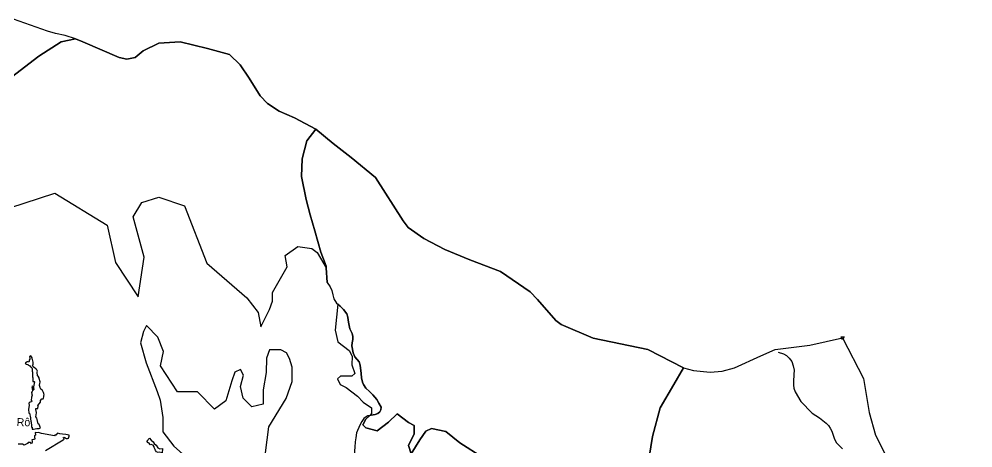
# Model space of a CAD drawing. Extents: x -6 to 556710, y -10 to 1845877.
# Drawn here: x 552196 to 555771, y 1843731 to 1845339 of the extents above; entities that cross this region are included whole.
import ezdxf

# ---------------------------------------------------------------- set-up
doc = ezdxf.new("R2010")
doc.units = 0
for name, color, linetype in [('Level 2', 7, 'Continuous'), ('Level 34', 7, 'Continuous'), ('Level 44', 7, 'Continuous'), ('Level 46', 7, 'Continuous'), ('Level 47', 7, 'Continuous'), ('Level 48', 7, 'Continuous'), ('Level 49', 7, 'Continuous'), ('Level 53', 7, 'Continuous'), ('Level 57', 7, 'Continuous')]:
    doc.layers.add(name, color=color, linetype=linetype)

msp = doc.modelspace()

# ---------------------------------------------------------------- linework, layer by layer
at = {"layer": 'Level 2'}
for points in [[(552302.97, 1845293.59), (552174.8, 1845339.21)], [(552167.18, 1845121.72), (552269.7, 1845200.73), (552354.21, 1845253.41), (552407.93, 1845264.93), (552368.42, 1845278.02), (552332.65, 1845285.69), (552302.97, 1845293.59)], [(553308.38, 1844926.95), (553228.7, 1844969.55), (553171.01, 1844993.77), (553127.56, 1845022.4), (553100.01, 1845051), (553058.68, 1845117.87), (553024.76, 1845167.7), (552984.49, 1845205.87), (552902.9, 1845229.22), (552800.1, 1845253.54), (552719.56, 1845248.3), (552661.27, 1845219.6), (552631.63, 1845195.44), (552599.53, 1845188.3), (552571.6, 1845195.44), (552435.53, 1845253.93), (552407.93, 1845264.93), (552354.21, 1845253.41), (552269.7, 1845200.73), (552167.18, 1845121.72)], [(553308.38, 1844926.95), (553275.17, 1844883.02), (553256.68, 1844815.18), (553254.21, 1844748.58), (553272.7, 1844662.24), (553287.49, 1844605.5), (553304.75, 1844545.06), (553326.94, 1844464.88), (553346.66, 1844413.08), (553347.05, 1844406.95)], [(553308.38, 1844926.95), (553373.86, 1844872.33), (553440.21, 1844819.89), (553531.7, 1844744.83), (553636.25, 1844582.34), (553654.27, 1844557.58), (553713.64, 1844516.86), (553792.05, 1844475.23), (553885.84, 1844437.11), (554000, 1844392.64), (554111.21, 1844317.15), (554139.46, 1844287.96), (554207.36, 1844209.08), (554227.41, 1844193.57), (554347.38, 1844142.34), (554552.05, 1844100.06), (554686.5, 1844032.24), (554649.82, 1843969.34), (554598.65, 1843881.27), (554570, 1843774.76), (554557.72, 1843696.93)], [(551818.66, 1844520.44), (552329.99, 1844686.77), (552526.5, 1844566.38), (552557.36, 1844426.71), (552641.93, 1844297.26), (552664.76, 1844447.15), (552623.28, 1844597.63), (552655.94, 1844650.94), (552720.47, 1844671.78), (552816.65, 1844638.72), (552900.42, 1844423.52), (553049.31, 1844293.47), (553091.69, 1844239.46), (553101.92, 1844185.76), (553134.68, 1844249.79), (553145.7, 1844281.85), (553146, 1844314.02), (553200.5, 1844410), (553193.42, 1844452.77), (553241.43, 1844486.53), (553293.72, 1844479.25), (553313.39, 1844464.37), (553347.05, 1844406.95), (553350.55, 1844351.7), (553362.02, 1844335.75), (553368.2, 1844321.72), (553372.04, 1844305.89), (553375.33, 1844290.52), (553385.59, 1844274.16), (553390.67, 1844269.78), (553380.55, 1844172.45), (553390.87, 1844129.47), (553433.45, 1844096.9), (553443.98, 1844075.36), (553443.68, 1844043.2), (553454.1, 1844010.94), (553443.28, 1844000.32), (553400.4, 1844000.72), (553389.57, 1843990.1), (553400.09, 1843968.56), (553421.43, 1843957.64), (553464.02, 1843925.07), (553485.26, 1843903.43), (553517.23, 1843881.7), (553517.02, 1843860.25), (553510.11, 1843853.46), (553503.78, 1843851.92), (553496.88, 1843847.83), (553488.48, 1843841.28), (553480.32, 1843830.44), (553474.45, 1843819.6), (553468.91, 1843808.04), (553464.38, 1843796.6), (553461.34, 1843787.61), (553457.61, 1843769.14), (553456.04, 1843753.97), (553454.05, 1843733.67), (553453.81, 1843720.18)], [(551818.66, 1844520.44), (552329.99, 1844686.77), (552526.5, 1844566.38), (552557.36, 1844426.71), (552641.93, 1844297.26), (552664.76, 1844447.15), (552623.28, 1844597.63), (552655.94, 1844650.94), (552720.47, 1844671.78), (552816.65, 1844638.72), (552900.42, 1844423.52), (553049.31, 1844293.47), (553091.69, 1844239.46), (553101.92, 1844185.76), (553134.68, 1844249.79), (553145.7, 1844281.85), (553146, 1844314.02), (553200.5, 1844410), (553193.42, 1844452.77), (553241.43, 1844486.53), (553293.72, 1844479.25), (553313.39, 1844464.37), (553347.05, 1844406.95)], [(553347.05, 1844406.95), (553350.55, 1844351.7), (553362.02, 1844335.75), (553368.2, 1844321.72), (553372.04, 1844305.89), (553375.33, 1844290.52), (553385.59, 1844274.16), (553390.67, 1844269.78)], [(553390.67, 1844269.78), (553380.55, 1844172.45), (553390.87, 1844129.47), (553433.45, 1844096.9), (553443.98, 1844075.36), (553443.68, 1844043.2), (553454.1, 1844010.94), (553443.28, 1844000.32), (553400.4, 1844000.72), (553389.57, 1843990.1), (553400.09, 1843968.56), (553421.43, 1843957.64), (553464.02, 1843925.07), (553485.26, 1843903.43), (553517.23, 1843881.7), (553517.02, 1843860.25), (553510.11, 1843853.46)], [(553510.11, 1843853.46), (553515.65, 1843854.81), (553530.2, 1843856.47), (553540.94, 1843860.24), (553548.12, 1843866.4), (553552.49, 1843874.78), (553552.63, 1843884.7), (553544.61, 1843899.28), (553537.14, 1843913.42), (553521.98, 1843930.49), (553509.11, 1843942.99), (553496.31, 1843954.99), (553487.12, 1843968.68), (553483.74, 1843978.2), (553479.56, 1843994.74), (553477.84, 1844009.79), (553474.72, 1844041.45), (553470.22, 1844054.15), (553455.05, 1844073.5), (553448.59, 1844087.75), (553442.82, 1844113.77), (553444.79, 1844125.43), (553446.47, 1844137.31), (553446.72, 1844148.52), (553444.61, 1844160.22), (553435.81, 1844177.25), (553432.28, 1844196.92), (553429.79, 1844209.85), (553428.47, 1844221.39), (553423.97, 1844234.09), (553412.2, 1844250.27), (553399.12, 1844262.49), (553390.67, 1844269.78)], [(552993.65, 1843982.94), (552971.49, 1843908.02), (552928.27, 1843876.23), (552864.48, 1843941.21), (552789.36, 1843941.92), (552725.87, 1844039.1), (552737.1, 1844092.65), (552716.14, 1844146.51), (552673.61, 1844189.84), (552662.68, 1844168.48), (552651.55, 1844125.65), (552672.32, 1844050.33), (552714.24, 1843942.61), (552724.67, 1843910.32), (552734.8, 1843845.83), (552734.3, 1843792.17), (552776.73, 1843738.12), (552861.88, 1843662.2)], [(553219.51, 1844034.5), (553209.08, 1844066.8), (553198.54, 1844088.36), (553177.18, 1844099.29), (553134.26, 1844099.7), (553123.23, 1844067.59), (553122.73, 1844013.93), (553111.4, 1843949.65), (553110.9, 1843895.99), (553067.87, 1843885.66), (553035.98, 1843918.16), (553025.64, 1843961.19), (553036.78, 1844004.01), (553026.25, 1844025.57), (553004.68, 1844015.03), (552993.65, 1843982.94), (552971.49, 1843908.02), (552928.27, 1843876.23), (552864.48, 1843941.21), (552789.36, 1843941.92), (552725.87, 1844039.1), (552737.1, 1844092.65), (552716.14, 1844146.51), (552673.61, 1844189.84), (552662.68, 1844168.48), (552651.55, 1844125.65), (552672.32, 1844050.33), (552714.24, 1843942.61), (552724.67, 1843910.32), (552734.8, 1843845.83), (552734.3, 1843792.17), (552776.73, 1843738.12), (552861.88, 1843662.2)], [(554649.82, 1843969.34), (554686.5, 1844032.24), (554723.83, 1844021.72), (554786.83, 1844015.3), (554831.16, 1844018.79), (554877.24, 1844032.22), (554976.41, 1844076.58), (555029.49, 1844100.51), (555159.57, 1844116.28), (555282.69, 1844143.8), (555360.99, 1843991.32), (555382.32, 1843864.05), (555405.3, 1843778.66), (555511.95, 1843570.12)], [(552240.79, 1844076.55), (552234.59, 1844072.56), (552236.36, 1844068.32), (552235.96, 1844064.38), (552233.82, 1844060.24), (552233.57, 1844056.96), (552232.18, 1844053.47), (552230.21, 1844053.76), (552226.74, 1844053.71), (552222.57, 1844052.25), (552219.32, 1844050.39), (552220.28, 1844048.11), (552223.35, 1844045.71), (552227.34, 1844044.51), (552230.35, 1844043.61), (552232.02, 1844042.1), (552236.66, 1844038.81), (552239.52, 1844035.88), (552241.3, 1844033.75), (552243.89, 1844031.26), (552244.98, 1844027.31), (552245.15, 1844023.36), (552245.6, 1844019.71), (552246.3, 1844016), (552247.03, 1844014.6), (552245.9, 1844009.52), (552246.11, 1843998.34), (552247.86, 1843993.6), (552248.2, 1843992.48), (552247.87, 1843989.21), (552248.08, 1843980.6), (552252.69, 1843980.06), (552253.35, 1843978.89), (552249.8, 1843960.88), (552250.73, 1843955.76), (552251.43, 1843952.3), (552251.65, 1843950.45), (552245.96, 1843945.33), (552244.63, 1843942.8), (552242.22, 1843939.17), (552244.24, 1843933.12), (552244.99, 1843929.44), (552243.11, 1843921.57), (552241.82, 1843909.68), (552243.58, 1843908.26), (552242.45, 1843904.7), (552241.75, 1843903.82), (552238.06, 1843902.67), (552233.34, 1843900.41), (552232.96, 1843898.21), (552233.75, 1843891.36), (552233.58, 1843890.62), (552231.3, 1843876.9), (552231.87, 1843876.07), (552232.78, 1843862.28), (552234.62, 1843861.77), (552238.6, 1843844.51), (552238.96, 1843843.06), (552239.91, 1843829.67), (552241.25, 1843828.73), (552241.65, 1843824.82), (552243.01, 1843817.83), (552242.94, 1843809.77), (552244.95, 1843809), (552245.06, 1843805.76), (552245.65, 1843801.52), (552250.33, 1843801.33), (552263.29, 1843803.82), (552264.83, 1843803.61), (552271.39, 1843804.67), (552276.17, 1843806.88), (552274.17, 1843813.42), (552271.6, 1843819.74), (552267.5, 1843821.26), (552263.67, 1843837.58), (552262.85, 1843843.56), (552259.37, 1843847.59), (552258.68, 1843848.11), (552260.95, 1843862.83), (552260.89, 1843863.78), (552259.16, 1843875.26), (552258.97, 1843876.34), (552259.39, 1843879.55), (552260.55, 1843879.23), (552266.17, 1843878.73), (552267.76, 1843888.24), (552266.87, 1843889.82), (552276.07, 1843902.94), (552276.99, 1843907.84), (552276.94, 1843908.78), (552281.64, 1843915.69), (552285.99, 1843914.92), (552287.16, 1843918.52), (552288.41, 1843923.09), (552289.17, 1843927.39), (552289.7, 1843930.62), (552289.14, 1843935.19), (552287.44, 1843939.34), (552285.92, 1843941.68), (552283.62, 1843946.84), (552277.42, 1843951.5)], [(552277.42, 1843951.5), (552275.69, 1843956.9), (552275.55, 1843957.99), (552274, 1843961.45), (552272.88, 1843965.7), (552272.72, 1843968.71), (552274.37, 1843971.96), (552274.75, 1843979.48), (552271.84, 1843991.73), (552271.27, 1843993.96), (552267.38, 1843999.85), (552265.15, 1844001.53), (552263.61, 1844015.37), (552264.56, 1844019.2), (552261.06, 1844027.26), (552258.48, 1844026.08), (552258.13, 1844029.5), (552253.61, 1844031.22), (552248.31, 1844035.46), (552249.14, 1844036.81), (552246.33, 1844041.59), (552248.98, 1844043.07), (552249.14, 1844052.7), (552246.41, 1844062.96), (552245.59, 1844065.31), (552245.59, 1844069.44), (552240.79, 1844076.55)], [(553119.93, 1843713.46), (553131.57, 1843809.94), (553196.95, 1843916.66), (553219.01, 1843980.84), (553219.51, 1844034.5), (553209.08, 1844066.8), (553198.54, 1844088.36), (553177.18, 1844099.29), (553134.26, 1844099.7), (553123.23, 1844067.59), (553122.73, 1844013.93), (553111.4, 1843949.65), (553110.9, 1843895.99), (553067.87, 1843885.66), (553035.98, 1843918.16), (553025.64, 1843961.19), (553036.78, 1844004.01), (553026.25, 1844025.57), (553004.68, 1844015.03), (552993.65, 1843982.94)], [(553119.93, 1843713.46), (553131.57, 1843809.94), (553196.95, 1843916.66), (553219.01, 1843980.84), (553219.51, 1844034.5)], [(554582.27, 1843436.8), (554584.32, 1843483.91), (554563.85, 1843606.81), (554557.72, 1843696.93), (554570, 1843774.76), (554598.65, 1843881.27), (554649.82, 1843969.34)], [(553510.11, 1843853.46), (553503.78, 1843851.92), (553496.88, 1843847.83), (553488.48, 1843841.28), (553480.32, 1843830.44), (553474.45, 1843819.6), (553468.91, 1843808.04), (553464.38, 1843796.6), (553461.34, 1843787.61), (553457.61, 1843769.14), (553456.04, 1843753.97), (553454.05, 1843733.67), (553453.81, 1843720.18)], [(553933.64, 1843695.55), (553848.37, 1843749.95), (553795.17, 1843793.33), (553741.66, 1843804.55), (553720.12, 1843794.03), (553698.38, 1843762.07), (553665.71, 1843708.77), (553655.3, 1843741.03), (553677.14, 1843783.71), (553677.44, 1843815.87), (553656.1, 1843826.79), (553613.51, 1843859.35), (553581.06, 1843827.49), (553537.87, 1843795.73), (553495.09, 1843806.84), (553484.47, 1843817.66), (553495.38, 1843839), (553510.11, 1843853.46)], [(553510.11, 1843853.46), (553495.38, 1843839), (553484.47, 1843817.66), (553495.09, 1843806.84), (553537.87, 1843795.73), (553581.06, 1843827.49), (553613.51, 1843859.35), (553656.1, 1843826.79), (553677.44, 1843815.87), (553677.14, 1843783.71), (553655.3, 1843741.03), (553665.71, 1843708.77), (553698.38, 1843762.07), (553720.12, 1843794.03), (553741.66, 1843804.55), (553795.17, 1843793.33), (553848.37, 1843749.95), (553933.64, 1843695.55)], [(552295.28, 1843722.26), (552361.03, 1843761.96), (552365.12, 1843763.76), (552363.38, 1843767.36), (552361.79, 1843770.07), (552363.84, 1843771.46), (552367.07, 1843770.57), (552370.27, 1843768.57), (552372.82, 1843766.61), (552377.72, 1843766.82), (552381.69, 1843768.55), (552383.81, 1843775.69), (552384.39, 1843778.73), (552371.22, 1843781.11), (552359.17, 1843782.75), (552349.11, 1843784.26), (552339.79, 1843786.83), (552334.29, 1843779.25), (552331.52, 1843780.56), (552328.45, 1843776.49), (552280.03, 1843784.94), (552268.78, 1843788.72), (552259.62, 1843788.21), (552256.94, 1843789.77), (552257.65, 1843779.24), (552253.3, 1843776.79), (552254.04, 1843771.87), (552255.52, 1843765.67), (552253.7, 1843763.26), (552250.78, 1843763.45), (552244.45, 1843761.56), (552245.43, 1843756.59), (552245.6, 1843752.22), (552242.24, 1843746.94), (552238.8, 1843751.19), (552230.72, 1843751.7), (552228.3, 1843748.57), (552214.81, 1843741.9), (552209.11, 1843745.06), (552192.18, 1843745.34)]]:
    msp.add_lwpolyline(points, dxfattribs=at)
for points in [[(552249.08, 1843960.17), (552245.55, 1843962.64), (552243.77, 1843960.13), (552244.84, 1843956.91), (552245.2, 1843950.4), (552247.1, 1843949.44), (552250.7, 1843951.36), (552249.82, 1843955.51)], [(552674.85, 1843757.02), (552685.45, 1843767.55), (552690.61, 1843760.34), (552698.87, 1843753.67), (552702.94, 1843747.81), (552709.49, 1843741.37), (552716.37, 1843732.26), (552723.23, 1843727.97), (552733.92, 1843729.49), (552732.81, 1843713.55), (552720.89, 1843715.09), (552717.37, 1843714.62), (552711.65, 1843716.9), (552707.74, 1843721.25), (552705.67, 1843725.15), (552700.79, 1843735.38), (552702.47, 1843737.13), (552697.82, 1843743.54), (552696.83, 1843742.09), (552690.94, 1843744.7), (552688.57, 1843743.03), (552681.25, 1843751.58), (552679.87, 1843750.64)]]:
    msp.add_lwpolyline(points, close=True, dxfattribs=at)
at = {"layer": 'Level 34'}
for points in [[(553350.55, 1844351.7), (553362.02, 1844335.75), (553368.2, 1844321.72), (553372.04, 1844305.89), (553375.33, 1844290.52), (553385.59, 1844274.16), (553390.67, 1844269.78)], [(553390.67, 1844269.78), (553399.12, 1844262.49), (553412.2, 1844250.27), (553423.97, 1844234.09), (553428.47, 1844221.39), (553429.79, 1844209.85), (553432.28, 1844196.92), (553435.81, 1844177.25), (553444.61, 1844160.22), (553446.72, 1844148.52), (553446.47, 1844137.31), (553444.79, 1844125.43), (553442.82, 1844113.77), (553448.59, 1844087.75), (553455.05, 1844073.5), (553470.22, 1844054.15), (553474.72, 1844041.45), (553477.84, 1844009.79), (553479.56, 1843994.74), (553483.74, 1843978.2), (553487.12, 1843968.68), (553496.31, 1843954.99), (553509.11, 1843942.99), (553521.98, 1843930.49), (553537.14, 1843913.42), (553544.61, 1843899.28), (553552.63, 1843884.7), (553552.49, 1843874.78), (553548.12, 1843866.4), (553540.94, 1843860.24), (553530.2, 1843856.47), (553515.65, 1843854.81), (553510.11, 1843853.46)], [(555040.54, 1844090.17), (555060.97, 1844083.77), (555071.83, 1844077.7), (555082.91, 1844068.41), (555092.51, 1844054.85), (555097.89, 1844039.32), (555100.63, 1844022.79), (555100.1, 1844006.43), (555098.43, 1843980.97), (555098.54, 1843967.17), (555100.31, 1843955.29), (555105.38, 1843942.2), (555126.23, 1843905.84), (555168.86, 1843862.2), (555182.82, 1843852.7), (555195.37, 1843843.79), (555221.09, 1843824.81), (555229.83, 1843815.13), (555236.32, 1843805.18), (555241.66, 1843793.74), (555252.45, 1843763.84), (555259.63, 1843750.64), (555269.63, 1843740.83), (555282.41, 1843728.52)], [(553510.11, 1843853.46), (553503.78, 1843851.92), (553496.88, 1843847.83), (553488.48, 1843841.28), (553480.32, 1843830.44), (553474.45, 1843819.6), (553468.91, 1843808.04), (553464.38, 1843796.6), (553461.34, 1843787.61), (553457.61, 1843769.14), (553456.04, 1843753.97), (553454.05, 1843733.67), (553453.81, 1843720.18), (553453.98, 1843703.17), (553455.89, 1843664.26), (553456.91, 1843642.02), (553455.56, 1843629.41), (553458.45, 1843597.48), (553456.61, 1843582.53)]]:
    msp.add_lwpolyline(points, dxfattribs=at)
at = {"layer": 'Level 44'}
msp.add_lwpolyline([(555282.69, 1844143.8), (555360.99, 1843991.32), (555382.32, 1843864.05), (555405.3, 1843778.66), (555511.95, 1843570.12), (555605.8, 1843412.79), (555660.94, 1843319.93), (555771, 1843149.15)], dxfattribs=at)
at = {"layer": 'Level 46'}
for points in [[(552407.93, 1845264.93), (552368.42, 1845278.02), (552332.65, 1845285.69), (552302.97, 1845293.59), (552174.8, 1845339.21)], [(552407.93, 1845264.93), (552435.53, 1845253.93), (552571.6, 1845195.44), (552599.53, 1845188.3), (552631.63, 1845195.44), (552661.27, 1845219.6), (552719.56, 1845248.3), (552800.1, 1845253.54), (552902.9, 1845229.22), (552984.49, 1845205.87), (553024.76, 1845167.7), (553058.68, 1845117.87), (553100.01, 1845051), (553127.56, 1845022.4), (553171.01, 1844993.77), (553228.7, 1844969.55), (553308.38, 1844926.95)], [(554686.5, 1844032.24), (554552.05, 1844100.06), (554347.38, 1844142.34), (554227.41, 1844193.57), (554207.36, 1844209.08), (554139.46, 1844287.96), (554111.21, 1844317.15), (554000, 1844392.64), (553885.84, 1844437.11), (553792.05, 1844475.23), (553713.64, 1844516.86), (553654.27, 1844557.58), (553636.25, 1844582.34), (553531.7, 1844744.83), (553440.21, 1844819.89), (553373.86, 1844872.33), (553308.38, 1844926.95)], [(554686.5, 1844032.24), (554723.83, 1844021.72), (554786.83, 1844015.3), (554831.16, 1844018.79), (554877.24, 1844032.22), (554976.41, 1844076.58), (555029.49, 1844100.51), (555159.57, 1844116.28), (555282.69, 1844143.8)]]:
    msp.add_lwpolyline(points, dxfattribs=at)
at = {"layer": 'Level 47'}
msp.add_lwpolyline([(555276.69, 1844147.26), (555288.69, 1844147.26), (555282.69, 1844136.87)], close=True, dxfattribs=at)
at = {"layer": 'Level 49'}
for points in [[(551807.01, 1844534.14), (551818.66, 1844520.44), (552329.99, 1844686.77), (552526.5, 1844566.38), (552557.36, 1844426.71), (552641.93, 1844297.26), (552664.76, 1844447.15), (552623.28, 1844597.63), (552655.94, 1844650.94), (552720.47, 1844671.78), (552816.65, 1844638.72), (552900.42, 1844423.52), (553049.31, 1844293.47), (553091.69, 1844239.46), (553101.92, 1844185.76), (553134.68, 1844249.79), (553145.7, 1844281.85), (553146, 1844314.02), (553200.5, 1844410), (553193.42, 1844452.77), (553241.43, 1844486.53), (553293.72, 1844479.25), (553313.39, 1844464.37), (553347.05, 1844406.95)], [(553390.67, 1844269.78), (553380.55, 1844172.45), (553390.87, 1844129.47), (553433.45, 1844096.9), (553443.98, 1844075.36), (553443.68, 1844043.2), (553454.1, 1844010.94), (553443.28, 1844000.32), (553400.4, 1844000.72), (553389.57, 1843990.1), (553400.09, 1843968.56), (553421.43, 1843957.64), (553464.02, 1843925.07), (553485.26, 1843903.43), (553517.23, 1843881.7), (553517.02, 1843860.25), (553510.11, 1843853.46)], [(553119.93, 1843713.46), (553131.57, 1843809.94), (553196.95, 1843916.66), (553219.01, 1843980.84), (553219.51, 1844034.5), (553209.08, 1844066.8), (553198.54, 1844088.36), (553177.18, 1844099.29), (553134.26, 1844099.7), (553123.23, 1844067.59), (553122.73, 1844013.93), (553111.4, 1843949.65), (553110.9, 1843895.99), (553067.87, 1843885.66), (553035.98, 1843918.16), (553025.64, 1843961.19), (553036.78, 1844004.01), (553026.25, 1844025.57), (553004.68, 1844015.03), (552993.65, 1843982.94), (552971.49, 1843908.02), (552928.27, 1843876.23), (552864.48, 1843941.21), (552789.36, 1843941.92), (552725.87, 1844039.1), (552737.1, 1844092.65), (552716.14, 1844146.51), (552673.61, 1844189.84), (552662.68, 1844168.48), (552651.55, 1844125.65), (552672.32, 1844050.33), (552714.24, 1843942.61), (552724.67, 1843910.32), (552734.8, 1843845.83), (552734.3, 1843792.17), (552776.73, 1843738.12), (552861.88, 1843662.2)], [(553510.11, 1843853.46), (553495.38, 1843839), (553484.47, 1843817.66), (553495.09, 1843806.84), (553537.87, 1843795.73), (553581.06, 1843827.49), (553613.51, 1843859.35), (553656.1, 1843826.79), (553677.44, 1843815.87), (553677.14, 1843783.71), (553655.3, 1843741.03), (553665.71, 1843708.77), (553698.38, 1843762.07), (553720.12, 1843794.03), (553741.66, 1843804.55), (553795.17, 1843793.33), (553848.37, 1843749.95), (553933.64, 1843695.55)]]:
    msp.add_lwpolyline(points, dxfattribs=at)
at = {"layer": 'Level 53'}
msp.add_line((553350.55, 1844351.7), (553347.05, 1844406.95), dxfattribs=at)
for points in [[(551850.12, 1844764.44), (551885.95, 1844826.46), (551920.58, 1844886.07), (551970.46, 1844938.74), (552035.57, 1845008.05), (552084.06, 1845060.73), (552167.18, 1845121.72), (552269.7, 1845200.73), (552354.21, 1845253.41), (552407.93, 1845264.93)], [(553347.05, 1844406.95), (553346.66, 1844413.08), (553326.94, 1844464.88), (553304.75, 1844545.06), (553287.49, 1844605.5), (553272.7, 1844662.24), (553254.21, 1844748.58), (553256.68, 1844815.18), (553275.17, 1844883.02), (553308.38, 1844926.95)], [(554579.63, 1843405.03), (554582.27, 1843436.8), (554584.32, 1843483.91), (554563.85, 1843606.81), (554557.72, 1843696.93), (554570, 1843774.76), (554598.65, 1843881.27), (554649.82, 1843969.34), (554686.5, 1844032.24)]]:
    msp.add_lwpolyline(points, dxfattribs=at)
at = {"layer": 'Level 57'}
for points in [[(552240.79, 1844076.55), (552234.59, 1844072.56), (552236.36, 1844068.32), (552235.96, 1844064.38), (552233.82, 1844060.24), (552233.57, 1844056.96), (552232.18, 1844053.47), (552230.21, 1844053.76), (552226.74, 1844053.71), (552222.57, 1844052.25), (552219.32, 1844050.39), (552220.28, 1844048.11), (552223.35, 1844045.71), (552227.34, 1844044.51), (552230.35, 1844043.61), (552232.02, 1844042.1), (552236.66, 1844038.81), (552239.52, 1844035.88), (552241.3, 1844033.75), (552243.89, 1844031.26), (552244.98, 1844027.31), (552245.15, 1844023.36), (552245.6, 1844019.71), (552246.3, 1844016), (552247.03, 1844014.6), (552245.9, 1844009.52), (552246.11, 1843998.34), (552247.86, 1843993.6), (552248.2, 1843992.48), (552247.87, 1843989.21), (552248.08, 1843980.6), (552252.69, 1843980.06), (552253.35, 1843978.89), (552249.8, 1843960.88), (552250.73, 1843955.76), (552251.43, 1843952.3), (552251.65, 1843950.45), (552245.96, 1843945.33), (552244.63, 1843942.8), (552242.22, 1843939.17), (552244.24, 1843933.12), (552244.99, 1843929.44), (552243.11, 1843921.57), (552241.82, 1843909.68), (552243.58, 1843908.26), (552242.45, 1843904.7), (552241.75, 1843903.82), (552238.06, 1843902.67), (552233.34, 1843900.41), (552232.96, 1843898.21), (552233.75, 1843891.36), (552233.58, 1843890.62), (552231.3, 1843876.9), (552231.87, 1843876.07), (552232.78, 1843862.28), (552234.62, 1843861.77), (552238.6, 1843844.51), (552238.96, 1843843.06), (552239.91, 1843829.67), (552241.25, 1843828.73), (552241.65, 1843824.82), (552243.01, 1843817.83), (552242.94, 1843809.77), (552244.95, 1843809), (552245.06, 1843805.76), (552245.65, 1843801.52), (552250.33, 1843801.33), (552263.29, 1843803.82), (552264.83, 1843803.61), (552271.39, 1843804.67), (552276.17, 1843806.88), (552274.17, 1843813.42), (552271.6, 1843819.74), (552267.5, 1843821.26), (552263.67, 1843837.58), (552262.85, 1843843.56), (552259.37, 1843847.59), (552258.68, 1843848.11), (552260.95, 1843862.83), (552260.89, 1843863.78), (552259.16, 1843875.26), (552258.97, 1843876.34), (552259.39, 1843879.55), (552260.55, 1843879.23), (552266.17, 1843878.73), (552267.76, 1843888.24), (552266.87, 1843889.82), (552276.07, 1843902.94), (552276.99, 1843907.84), (552276.94, 1843908.78), (552281.64, 1843915.69), (552285.99, 1843914.92), (552287.16, 1843918.52), (552288.41, 1843923.09), (552289.17, 1843927.39), (552289.7, 1843930.62), (552289.14, 1843935.19), (552287.44, 1843939.34), (552285.92, 1843941.68), (552283.62, 1843946.84), (552277.42, 1843951.5)], [(552277.42, 1843951.5), (552275.69, 1843956.9), (552275.55, 1843957.99), (552274, 1843961.45), (552272.88, 1843965.7), (552272.72, 1843968.71), (552274.37, 1843971.96), (552274.75, 1843979.48), (552271.84, 1843991.73), (552271.27, 1843993.96), (552267.38, 1843999.85), (552265.15, 1844001.53), (552263.61, 1844015.37), (552264.56, 1844019.2), (552261.06, 1844027.26), (552258.48, 1844026.08), (552258.13, 1844029.5), (552253.61, 1844031.22), (552248.31, 1844035.46), (552249.14, 1844036.81), (552246.33, 1844041.59), (552248.98, 1844043.07), (552249.14, 1844052.7), (552246.41, 1844062.96), (552245.59, 1844065.31), (552245.59, 1844069.44), (552240.79, 1844076.55)], [(552249.08, 1843960.17), (552245.55, 1843962.64), (552243.77, 1843960.13), (552244.84, 1843956.91), (552245.2, 1843950.4), (552247.1, 1843949.44), (552250.7, 1843951.36), (552249.82, 1843955.51), (552249.08, 1843960.17)], [(552295.28, 1843722.26), (552361.03, 1843761.96), (552365.12, 1843763.76), (552363.38, 1843767.36), (552361.79, 1843770.07), (552363.84, 1843771.46), (552367.07, 1843770.57), (552370.27, 1843768.57), (552372.82, 1843766.61), (552377.72, 1843766.82), (552381.69, 1843768.55), (552383.81, 1843775.69), (552384.39, 1843778.73), (552371.22, 1843781.11), (552359.17, 1843782.75), (552349.11, 1843784.26), (552339.79, 1843786.83), (552334.29, 1843779.25), (552331.52, 1843780.56), (552328.45, 1843776.49), (552280.03, 1843784.94), (552268.78, 1843788.72), (552259.62, 1843788.21), (552256.94, 1843789.77), (552257.65, 1843779.24), (552253.3, 1843776.79), (552254.04, 1843771.87), (552255.52, 1843765.67), (552253.7, 1843763.26), (552250.78, 1843763.45), (552244.45, 1843761.56), (552245.43, 1843756.59), (552245.6, 1843752.22), (552242.24, 1843746.94), (552238.8, 1843751.19), (552230.72, 1843751.7), (552228.3, 1843748.57), (552214.81, 1843741.9), (552209.11, 1843745.06), (552192.18, 1843745.34)], [(552674.85, 1843757.02), (552685.45, 1843767.55), (552690.61, 1843760.34), (552698.87, 1843753.67), (552702.94, 1843747.81), (552709.49, 1843741.37), (552716.37, 1843732.26), (552723.23, 1843727.97), (552733.92, 1843729.49), (552732.81, 1843713.55), (552720.89, 1843715.09), (552717.37, 1843714.62), (552711.65, 1843716.9), (552707.74, 1843721.25), (552705.67, 1843725.15), (552700.79, 1843735.38), (552702.47, 1843737.13), (552697.82, 1843743.54), (552696.83, 1843742.09), (552690.94, 1843744.7), (552688.57, 1843743.03), (552681.25, 1843751.58), (552679.87, 1843750.64), (552674.85, 1843757.02)]]:
    msp.add_lwpolyline(points, dxfattribs=at)

# ---------------------------------------------------------------- texts
at = {"layer": 'Level 48'}
msp.add_text('bản Pờ Rô', height=30, rotation=359.64185, dxfattribs=at).set_placement((552044.58, 1843813.92))

doc.saveas('drawing.dxf')
